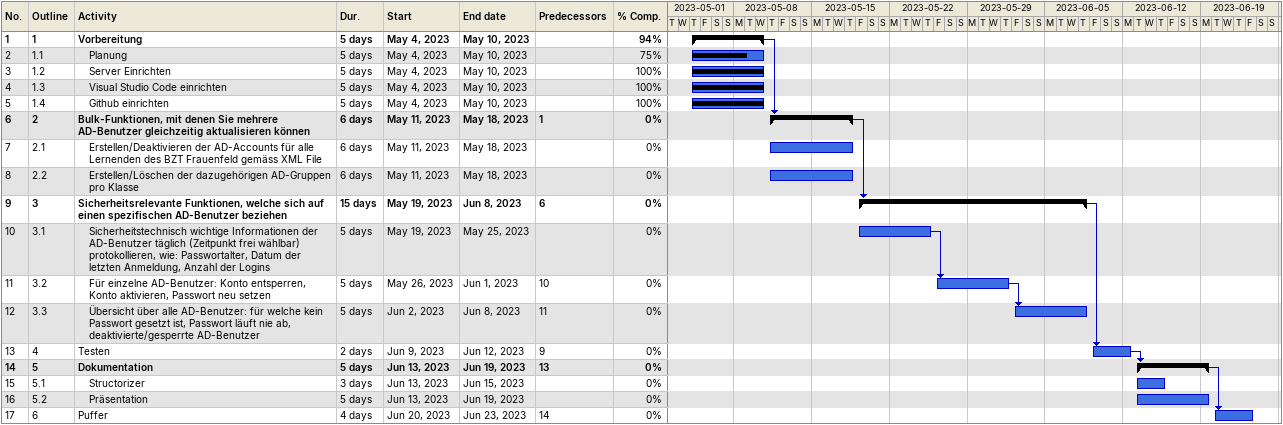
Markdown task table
| ID | WBS | Task | Duration | Start | Finish | Predecessors | % complete |
|---|---|---|---|---|---|---|---|
| 1 | 1 | **Vorbereitung** | 5d | 2023-05-04 | 2023-05-10 |  | 94 |
| 2 | 1.1 | Planung | 5d | 2023-05-04 | 2023-05-10 |  | 75 |
| 3 | 1.2 | Server Einrichten | 5d | 2023-05-04 | 2023-05-10 |  | 100 |
| 4 | 1.3 | Visual Studio Code einrichten | 5d | 2023-05-04 | 2023-05-10 |  | 100 |
| 5 | 1.4 | Github einrichten | 5d | 2023-05-04 | 2023-05-10 |  | 100 |
| 6 | 2 | **Bulk-Funktionen, mit denen Sie mehrere AD-Benutzer gleichzeitig aktualisieren können** | 6d | 2023-05-11 | 2023-05-18 | 1 | 0 |
| 7 | 2.1 | Erstellen/Deaktivieren der AD-Accounts für alle Lernenden des BZT Frauenfeld gemäss XML File | 6d | 2023-05-11 | 2023-05-18 |  | 0 |
| 8 | 2.2 | Erstellen/Löschen der dazugehörigen AD-Gruppen pro Klasse | 6d | 2023-05-11 | 2023-05-18 |  | 0 |
| 9 | 3 | **Sicherheitsrelevante Funktionen, welche sich auf einen spezifischen AD-Benutzer beziehen** | 15d | 2023-05-19 | 2023-06-08 | 6 | 0 |
| 10 | 3.1 | Sicherheitstechnisch wichtige Informationen der AD-Benutzer täglich (Zeitpunkt frei wählbar) protokollieren, wie: Passwortalter, Datum der letzten Anmeldung, Anzahl der Logins | 5d | 2023-05-19 | 2023-05-25 |  | 0 |
| 11 | 3.2 | Für einzelne AD-Benutzer: Konto entsperren, Konto aktivieren, Passwort neu setzen | 5d | 2023-05-26 | 2023-06-01 | 10 | 0 |
| 12 | 3.3 | Übersicht über alle AD-Benutzer: für welche kein Passwort gesetzt ist, Passwort läuft nie ab, deaktivierte/gesperrte AD-Benutzer | 5d | 2023-06-02 | 2023-06-08 | 11 | 0 |
| 13 | 4 | Testen | 2d | 2023-06-09 | 2023-06-12 | 9 | 0 |
| 14 | 5 | **Dokumentation** | 5d | 2023-06-13 | 2023-06-19 | 13 | 0 |
| 15 | 5.1 | Structorizer | 3d | 2023-06-13 | 2023-06-15 |  | 0 |
| 16 | 5.2 | Präsentation | 5d | 2023-06-13 | 2023-06-19 |  | 0 |
| 17 | 6 | Puffer | 4d | 2023-06-20 | 2023-06-23 | 14 | 0 |
